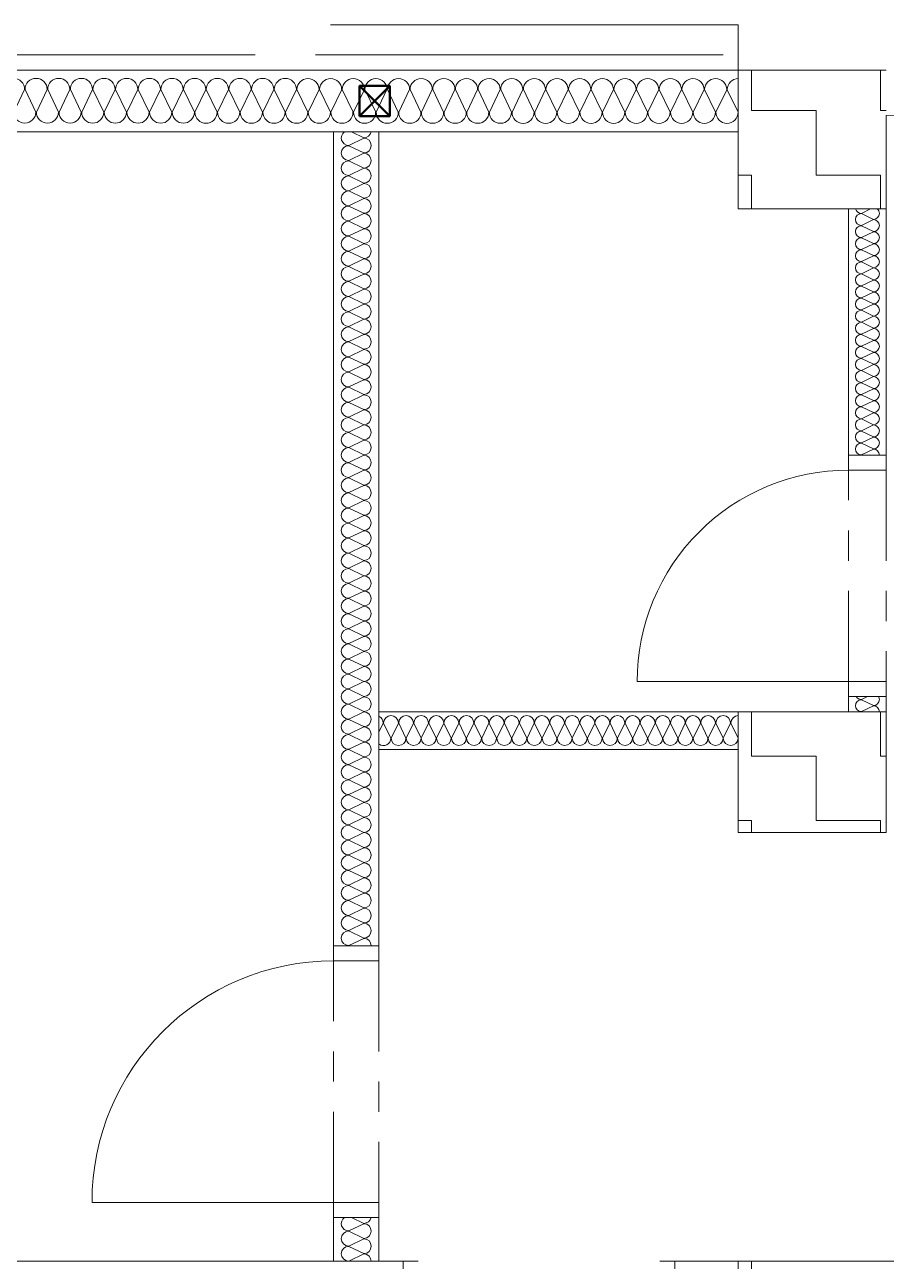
# Model space of a CAD drawing. Header units: millimetres. Extents: x 107122 to 123476, y 58544 to 73874.
# Drawn here: x 107126.765 to 107129.617, y 73870.335 to 73874.43 of the extents above; entities that cross this region are included whole.
import ezdxf

# ---------------------------------------------------------------- set-up
doc = ezdxf.new("R2010")
doc.units = ezdxf.units.MM
doc.linetypes.add('Cerchovana 2x', pattern=[0.5, 0.3, -0.1, 0, -0.1])
for name, color, linetype, lineweight in [('_V výplně 1', 255, 'Continuous', 5), ('DPS - OCEL SLOUPKY 5NP', 7, 'Continuous', 25), ('DPS 5NP kce návrh', 7, 'Continuous', 25)]:
    doc.layers.add(name, color=color, linetype=linetype, lineweight=lineweight)
pattern_1 = [(0, (107080.6498, 73640.9444), (0.21375, 0.21375), [0.21375, -0.21375]), (90, (107080.6498, 73640.9444), (-0.21375, 0.21375), [0.21375, -0.21375])]

# ---------------------------------------------------------------- blocks, each defined once
blk = doc.blocks.new('VZOROVÁ ČÁRA_11')
at = {"layer": 'DPS 5NP kce návrh', "color": 254, "linetype": 'Continuous', "lineweight": 13, "true_color": 0xf0f0b4, "transparency": 33554687}
for p, q in [((47.6151, 229.9187), (47.6651, 229.9427)), ((47.6651, 229.9437), (47.6245, 229.9632)), ((47.6651, 229.8937), (47.6151, 229.9177)), ((47.6151, 229.8687), (47.6651, 229.8927)), ((47.6651, 229.8437), (47.6151, 229.8677)), ((47.6151, 229.8187), (47.6651, 229.8427))]:
    blk.add_line(p, q, dxfattribs=at)
for centre, start, end in [((47.6151, 229.9432), 125.2649, 270.0001), ((47.6651, 229.9682), 270.0001, 348.2339), ((47.6651, 229.9182), 0.0001, 90.0001), ((47.6151, 229.8932), 90.0001, 270.0001), ((47.6651, 229.9182), 270.0001, 0.0001), ((47.6151, 229.8432), 90.0001, 270.0001), ((47.6651, 229.8682), 0.0001, 90.0001), ((47.6651, 229.8682), 270.0001, 0.0001), ((47.6651, 229.8182), 0.0001, 90.0001)]:
    blk.add_arc(centre, 0.0245, start, end, dxfattribs=at)
blk = doc.blocks.new('VZOROVÁ ČÁRA_12')
at = {"layer": 'DPS 5NP kce návrh', "color": 254, "linetype": 'Continuous', "lineweight": 13, "true_color": 0xf0f0b4, "transparency": 33554687}
for p, q in [((47.6651, 233.5387), (47.6245, 233.5582)), ((47.6151, 233.5137), (47.6651, 233.5377)), ((47.6651, 233.4887), (47.6151, 233.5127)), ((47.6151, 233.4637), (47.6651, 233.4877)), ((47.6651, 233.4387), (47.6151, 233.4627)), ((47.6151, 233.4137), (47.6651, 233.4377)), ((47.6651, 233.3887), (47.6151, 233.4127)), ((47.6151, 233.3637), (47.6651, 233.3877)), ((47.6651, 233.3387), (47.6151, 233.3627)), ((47.6151, 233.3137), (47.6651, 233.3377)), ((47.6651, 233.2887), (47.6151, 233.3127)), ((47.6151, 233.2637), (47.6651, 233.2877)), ((47.6651, 233.2387), (47.6151, 233.2627)), ((47.6151, 233.2137), (47.6651, 233.2377)), ((47.6651, 233.1887), (47.6151, 233.2127)), ((47.6151, 233.1637), (47.6651, 233.1877)), ((47.6651, 233.1387), (47.6151, 233.1627)), ((47.6151, 233.1137), (47.6651, 233.1377)), ((47.6651, 233.0887), (47.6151, 233.1127)), ((47.6151, 233.0637), (47.6651, 233.0877)), ((47.6651, 233.0387), (47.6151, 233.0627)), ((47.6151, 233.0137), (47.6651, 233.0377)), ((47.6651, 232.9887), (47.6151, 233.0127)), ((47.6151, 232.9637), (47.6651, 232.9877)), ((47.6651, 232.9387), (47.6151, 232.9627)), ((47.6151, 232.9137), (47.6651, 232.9377)), ((47.6651, 232.8887), (47.6151, 232.9127)), ((47.6151, 232.8637), (47.6651, 232.8877)), ((47.6651, 232.8387), (47.6151, 232.8627)), ((47.6151, 232.8137), (47.6651, 232.8377)), ((47.6651, 232.7887), (47.6151, 232.8127)), ((47.6151, 232.7637), (47.6651, 232.7877)), ((47.6651, 232.7387), (47.6151, 232.7627)), ((47.6151, 232.7137), (47.6651, 232.7377)), ((47.6651, 232.6887), (47.6151, 232.7127)), ((47.6151, 232.6637), (47.6651, 232.6877)), ((47.6651, 232.6387), (47.6151, 232.6627)), ((47.6151, 232.6137), (47.6651, 232.6377)), ((47.6651, 232.5887), (47.6151, 232.6127)), ((47.6151, 232.5637), (47.6651, 232.5877)), ((47.6651, 232.5387), (47.6151, 232.5627)), ((47.6151, 232.5137), (47.6651, 232.5377)), ((47.6651, 232.4887), (47.6151, 232.5127)), ((47.6151, 232.4637), (47.6651, 232.4877)), ((47.6651, 232.4387), (47.6151, 232.4627)), ((47.6151, 232.4137), (47.6651, 232.4377)), ((47.6651, 232.3887), (47.6151, 232.4127)), ((47.6151, 232.3637), (47.6651, 232.3877)), ((47.6651, 232.3387), (47.6151, 232.3627)), ((47.6151, 232.3137), (47.6651, 232.3377)), ((47.6651, 232.2887), (47.6151, 232.3127)), ((47.6151, 232.2637), (47.6651, 232.2877)), ((47.6651, 232.2387), (47.6151, 232.2627)), ((47.6151, 232.2137), (47.6651, 232.2377)), ((47.6651, 232.1887), (47.6151, 232.2127)), ((47.6151, 232.1637), (47.6651, 232.1877)), ((47.6651, 232.1387), (47.6151, 232.1627)), ((47.6151, 232.1137), (47.6651, 232.1377)), ((47.6651, 232.0887), (47.6151, 232.1127)), ((47.6151, 232.0637), (47.6651, 232.0877)), ((47.6651, 232.0387), (47.6151, 232.0627)), ((47.6151, 232.0137), (47.6651, 232.0377)), ((47.6651, 231.9887), (47.6151, 232.0127)), ((47.6151, 231.9637), (47.6651, 231.9877)), ((47.6651, 231.9387), (47.6151, 231.9627)), ((47.6151, 231.9137), (47.6651, 231.9377)), ((47.6651, 231.8887), (47.6151, 231.9127)), ((47.6151, 231.8637), (47.6651, 231.8877)), ((47.6651, 231.8387), (47.6151, 231.8627)), ((47.6151, 231.8137), (47.6651, 231.8377)), ((47.6651, 231.7887), (47.6151, 231.8127)), ((47.6151, 231.7637), (47.6651, 231.7877)), ((47.6651, 231.7387), (47.6151, 231.7627)), ((47.6151, 231.7137), (47.6651, 231.7377)), ((47.6651, 231.6887), (47.6151, 231.7127)), ((47.6151, 231.6637), (47.6651, 231.6877)), ((47.6651, 231.6387), (47.6151, 231.6627)), ((47.6151, 231.6137), (47.6651, 231.6377)), ((47.6651, 231.5887), (47.6151, 231.6127)), ((47.6151, 231.5637), (47.6651, 231.5877)), ((47.6651, 231.5387), (47.6151, 231.5627)), ((47.6151, 231.5137), (47.6651, 231.5377)), ((47.6651, 231.4887), (47.6151, 231.5127)), ((47.6151, 231.4637), (47.6651, 231.4877)), ((47.6651, 231.4387), (47.6151, 231.4627)), ((47.6151, 231.4137), (47.6651, 231.4377)), ((47.6651, 231.3887), (47.6151, 231.4127)), ((47.6151, 231.3637), (47.6651, 231.3877)), ((47.6651, 231.3387), (47.6151, 231.3627)), ((47.6151, 231.3137), (47.6651, 231.3377)), ((47.6651, 231.2887), (47.6151, 231.3127)), ((47.6151, 231.2637), (47.6651, 231.2877)), ((47.6651, 231.2387), (47.6151, 231.2627)), ((47.6151, 231.2137), (47.6651, 231.2377)), ((47.6651, 231.1887), (47.6151, 231.2127)), ((47.6151, 231.1637), (47.6651, 231.1877)), ((47.6651, 231.1387), (47.6151, 231.1627)), ((47.6151, 231.1137), (47.6651, 231.1377)), ((47.6651, 231.0887), (47.6151, 231.1127)), ((47.6151, 231.0637), (47.6651, 231.0877)), ((47.6651, 231.0387), (47.6151, 231.0627)), ((47.6151, 231.0137), (47.6651, 231.0377)), ((47.6651, 230.9887), (47.6151, 231.0127)), ((47.6151, 230.9637), (47.6651, 230.9877)), ((47.6651, 230.9387), (47.6151, 230.9627)), ((47.6151, 230.9137), (47.6651, 230.9377)), ((47.6651, 230.8887), (47.6151, 230.9127)), ((47.6151, 230.8637), (47.6651, 230.8877))]:
    blk.add_line(p, q, dxfattribs=at)
for centre, start, end in [((47.6151, 233.5382), 125.2839, 270), ((47.6651, 233.5632), 270, 348.2225), ((47.6151, 233.4882), 90, 270), ((47.6651, 233.5132), 0, 90), ((47.6651, 233.5132), 270, 0), ((47.6151, 233.4382), 90, 270), ((47.6651, 233.4632), 0, 90), ((47.6651, 233.4632), 270, 0), ((47.6651, 233.4132), 0, 90), ((47.6151, 233.3882), 90, 270), ((47.6651, 233.4132), 270, 0), ((47.6651, 233.3632), 0, 90), ((47.6151, 233.3382), 90, 270), ((47.6651, 233.3632), 270, 0), ((47.6651, 233.3132), 0, 90), ((47.6151, 233.2882), 90, 270), ((47.6651, 233.3132), 270, 0), ((47.6151, 233.2382), 90, 270), ((47.6651, 233.2632), 0, 90), ((47.6651, 233.2632), 270, 0), ((47.6151, 233.1882), 90, 270), ((47.6651, 233.2132), 0, 90), ((47.6651, 233.2132), 270, 0), ((47.6651, 233.1632), 0, 90), ((47.6151, 233.1382), 90, 270), ((47.6651, 233.1632), 270, 0), ((47.6651, 233.1132), 0, 90), ((47.6151, 233.0882), 90, 270), ((47.6651, 233.1132), 270, 0), ((47.6651, 233.0632), 0, 90), ((47.6151, 233.0382), 90, 270), ((47.6651, 233.0632), 270, 0), ((47.6151, 232.9882), 90, 270), ((47.6651, 233.0132), 0, 90), ((47.6651, 233.0132), 270, 0), ((47.6651, 232.9632), 0, 90), ((47.6151, 232.9382), 90, 270), ((47.6651, 232.9632), 270, 0), ((47.6651, 232.9132), 0, 90), ((47.6151, 232.8882), 90, 270), ((47.6651, 232.9132), 270, 0), ((47.6651, 232.8632), 0, 90), ((47.6151, 232.8382), 90, 270), ((47.6651, 232.8632), 270, 0), ((47.6151, 232.7882), 90, 270), ((47.6651, 232.8132), 0, 90), ((47.6651, 232.8132), 270, 0), ((47.6151, 232.7382), 90, 270), ((47.6651, 232.7632), 0, 90), ((47.6651, 232.7632), 270, 0), ((47.6651, 232.7132), 0, 90), ((47.6151, 232.6882), 90, 270), ((47.6651, 232.7132), 270, 0), ((47.6651, 232.6632), 0, 90), ((47.6151, 232.6382), 90, 270), ((47.6651, 232.6632), 270, 0), ((47.6651, 232.6132), 0, 90), ((47.6151, 232.5882), 90, 270), ((47.6651, 232.6132), 270, 0), ((47.6151, 232.5382), 90, 270), ((47.6651, 232.5632), 0, 90), ((47.6651, 232.5632), 270, 0), ((47.6651, 232.5132), 0, 90), ((47.6151, 232.4882), 90, 270), ((47.6651, 232.5132), 270, 0), ((47.6651, 232.4632), 0, 90), ((47.6151, 232.4382), 90, 270), ((47.6651, 232.4632), 270, 0), ((47.6651, 232.4132), 0, 90), ((47.6151, 232.3882), 90, 270), ((47.6651, 232.4132), 270, 0), ((47.6151, 232.3382), 90, 270), ((47.6651, 232.3632), 0, 90), ((47.6651, 232.3632), 270, 0), ((47.6151, 232.2882), 90, 270), ((47.6651, 232.3132), 0, 90), ((47.6651, 232.3132), 270, 0), ((47.6651, 232.2632), 0, 90), ((47.6151, 232.2382), 90, 270), ((47.6651, 232.2632), 270, 0), ((47.6651, 232.2132), 0, 90), ((47.6151, 232.1882), 90, 270), ((47.6651, 232.2132), 270, 0), ((47.6651, 232.1632), 0, 90), ((47.6151, 232.1382), 90, 270), ((47.6651, 232.1632), 270, 0), ((47.6151, 232.0882), 90, 270), ((47.6651, 232.1132), 0, 90), ((47.6651, 232.1132), 270, 0), ((47.6651, 232.0632), 0, 90), ((47.6151, 232.0382), 90, 270), ((47.6651, 232.0632), 270, 0), ((47.6651, 232.0132), 0, 90), ((47.6151, 231.9882), 90, 270), ((47.6651, 232.0132), 270, 0), ((47.6651, 231.9632), 0, 90), ((47.6151, 231.9382), 90, 270), ((47.6651, 231.9632), 270, 0), ((47.6151, 231.8882), 90, 270), ((47.6651, 231.9132), 0, 90), ((47.6651, 231.9132), 270, 0), ((47.6151, 231.8382), 90, 270), ((47.6651, 231.8632), 0, 90), ((47.6651, 231.8632), 270, 0), ((47.6651, 231.8132), 0, 90), ((47.6151, 231.7882), 90, 270), ((47.6651, 231.8132), 270, 0), ((47.6651, 231.7632), 0, 90), ((47.6151, 231.7382), 90, 270), ((47.6651, 231.7632), 270, 0), ((47.6651, 231.7132), 0, 90), ((47.6151, 231.6882), 90, 270), ((47.6651, 231.7132), 270, 0), ((47.6151, 231.6382), 90, 270), ((47.6651, 231.6632), 0, 90), ((47.6651, 231.6632), 270, 0), ((47.6651, 231.6132), 0, 90), ((47.6151, 231.5882), 90, 270), ((47.6651, 231.6132), 270, 0), ((47.6651, 231.5632), 0, 90), ((47.6151, 231.5382), 90, 270), ((47.6651, 231.5632), 270, 0), ((47.6651, 231.5132), 0, 90), ((47.6151, 231.4882), 90, 270), ((47.6651, 231.5132), 270, 0), ((47.6151, 231.4382), 90, 270), ((47.6651, 231.4632), 0, 90), ((47.6651, 231.4632), 270, 0), ((47.6151, 231.3882), 90, 270), ((47.6651, 231.4132), 0, 90), ((47.6651, 231.4132), 270, 0), ((47.6651, 231.3632), 0, 90), ((47.6151, 231.3382), 90, 270), ((47.6651, 231.3632), 270, 0), ((47.6651, 231.3132), 0, 90), ((47.6151, 231.2882), 90, 270), ((47.6651, 231.3132), 270, 0), ((47.6651, 231.2632), 0, 90), ((47.6151, 231.2382), 90, 270), ((47.6651, 231.2632), 270, 0), ((47.6151, 231.1882), 90, 270), ((47.6651, 231.2132), 0, 90), ((47.6651, 231.2132), 270, 0), ((47.6651, 231.1632), 0, 90), ((47.6651, 231.1632), 270, 0), ((47.6151, 231.1382), 90, 270), ((47.6651, 231.1132), 0, 90), ((47.6151, 231.0882), 90, 270), ((47.6651, 231.1132), 270, 0), ((47.6651, 231.0632), 0, 90), ((47.6151, 231.0382), 90, 270), ((47.6651, 231.0632), 270, 0), ((47.6151, 230.9882), 90, 270), ((47.6651, 231.0132), 0, 90), ((47.6651, 231.0132), 270, 0), ((47.6151, 230.9382), 90, 270), ((47.6651, 230.9632), 0, 90), ((47.6651, 230.9632), 270, 0), ((47.6651, 230.9132), 0, 90), ((47.6151, 230.8882), 90, 270), ((47.6651, 230.9132), 270, 0), ((47.6651, 230.8632), 0, 90)]:
    blk.add_arc(centre, 0.0245, start, end, dxfattribs=at)
blk = doc.blocks.new('VZOROVÁ ČÁRA_36')
at = {"layer": 'DPS 5NP kce návrh', "color": 254, "linetype": 'Continuous', "lineweight": 13, "true_color": 0xf0f0b4, "transparency": 33554687}
for p, q in [((49.3126, 231.6786), (49.3326, 231.6882)), ((49.3526, 231.6586), (49.3126, 231.6778)), ((49.3126, 231.6386), (49.3526, 231.6578))]:
    blk.add_line(p, q, dxfattribs=at)
for centre, start, end in [((49.3126, 231.6582), 90, 270), ((49.3126, 231.6982), 210.6785, 270), ((49.3526, 231.6782), 270, 0), ((49.3526, 231.6382), 0, 90), ((49.3526, 231.6782), 0, 30.6764), ((49.3526, 231.6382), 0, 8.30838773933456e-11)]:
    blk.add_arc(centre, 0.0196, start, end, dxfattribs=at)
blk = doc.blocks.new('VZOROVÁ ČÁRA_37')
at = {"layer": 'DPS 5NP kce návrh', "color": 254, "linetype": 'Continuous', "lineweight": 13, "true_color": 0xf0f0b4, "transparency": 33554687}
for p, q in [((49.3126, 233.2886), (49.343, 233.3032)), ((49.3526, 233.2686), (49.3126, 233.2878)), ((49.3126, 233.2486), (49.3526, 233.2678)), ((49.3526, 233.2286), (49.3126, 233.2478)), ((49.3126, 233.2086), (49.3526, 233.2278)), ((49.3526, 233.1886), (49.3126, 233.2078)), ((49.3126, 233.1686), (49.3526, 233.1878)), ((49.3526, 233.1486), (49.3126, 233.1678)), ((49.3126, 233.1286), (49.3526, 233.1478)), ((49.3526, 233.1086), (49.3126, 233.1278)), ((49.3126, 233.0886), (49.3526, 233.1078)), ((49.3526, 233.0686), (49.3126, 233.0878)), ((49.3126, 233.0486), (49.3526, 233.0678)), ((49.3526, 233.0286), (49.3126, 233.0478)), ((49.3126, 233.0086), (49.3526, 233.0278)), ((49.3526, 232.9886), (49.3126, 233.0078)), ((49.3126, 232.9686), (49.3526, 232.9878)), ((49.3526, 232.9486), (49.3126, 232.9678)), ((49.3126, 232.9286), (49.3526, 232.9478)), ((49.3526, 232.9086), (49.3126, 232.9278)), ((49.3126, 232.8886), (49.3526, 232.9078)), ((49.3526, 232.8686), (49.3126, 232.8878)), ((49.3126, 232.8486), (49.3526, 232.8678)), ((49.3526, 232.8286), (49.3126, 232.8478)), ((49.3126, 232.8086), (49.3526, 232.8278)), ((49.3526, 232.7886), (49.3126, 232.8078)), ((49.3126, 232.7686), (49.3526, 232.7878)), ((49.3526, 232.7486), (49.3126, 232.7678)), ((49.3126, 232.7286), (49.3526, 232.7478)), ((49.3526, 232.7086), (49.3126, 232.7278)), ((49.3126, 232.6886), (49.3526, 232.7078)), ((49.3526, 232.6686), (49.3126, 232.6878)), ((49.3126, 232.6486), (49.3526, 232.6678)), ((49.3526, 232.6286), (49.3126, 232.6478)), ((49.3126, 232.6086), (49.3526, 232.6278)), ((49.3526, 232.5886), (49.3126, 232.6078)), ((49.3126, 232.5686), (49.3526, 232.5878)), ((49.3526, 232.5486), (49.3126, 232.5678)), ((49.3126, 232.5286), (49.3526, 232.5478)), ((49.3526, 232.5086), (49.3126, 232.5278)), ((49.3126, 232.4886), (49.3526, 232.5078))]:
    blk.add_line(p, q, dxfattribs=at)
for centre, start, end in [((49.3126, 233.3082), 194.7763, 269.9999), ((49.3526, 233.2882), 359.9999, 49.9388), ((49.3126, 233.2682), 89.9999, 269.9999), ((49.3526, 233.2882), 269.9999, 359.9999), ((49.3526, 233.2482), 359.9999, 89.9999), ((49.3126, 233.2282), 89.9999, 269.9999), ((49.3526, 233.2482), 269.9999, 359.9999), ((49.3526, 233.2082), 359.9999, 89.9999), ((49.3126, 233.1882), 89.9999, 269.9999), ((49.3526, 233.2082), 269.9999, 359.9999), ((49.3526, 233.1682), 359.9999, 89.9999), ((49.3126, 233.1482), 89.9999, 269.9999), ((49.3526, 233.1682), 269.9999, 359.9999), ((49.3526, 233.1282), 359.9999, 89.9999), ((49.3126, 233.1082), 89.9999, 269.9999), ((49.3126, 233.0682), 89.9999, 269.9999), ((49.3526, 233.1282), 269.9999, 359.9999), ((49.3526, 233.0882), 359.9999, 89.9999), ((49.3526, 233.0882), 269.9999, 359.9999), ((49.3126, 233.0282), 89.9999, 269.9999), ((49.3526, 233.0482), 359.9999, 89.9999), ((49.3526, 233.0482), 269.9999, 359.9999), ((49.3126, 232.9882), 89.9999, 269.9999), ((49.3526, 233.0082), 359.9999, 89.9999), ((49.3526, 233.0082), 269.9999, 359.9999), ((49.3126, 232.9482), 89.9999, 269.9999), ((49.3526, 232.9682), 359.9999, 89.9999), ((49.3526, 232.9682), 269.9999, 359.9999), ((49.3126, 232.9082), 89.9999, 269.9999), ((49.3526, 232.9282), 359.9999, 89.9999), ((49.3526, 232.9282), 269.9999, 359.9999), ((49.3126, 232.8682), 89.9999, 269.9999), ((49.3526, 232.8882), 359.9999, 89.9999), ((49.3526, 232.8882), 269.9999, 359.9999), ((49.3126, 232.8282), 89.9999, 269.9999), ((49.3526, 232.8482), 359.9999, 89.9999), ((49.3526, 232.8482), 269.9999, 359.9999), ((49.3126, 232.7882), 89.9999, 269.9999), ((49.3526, 232.8082), 359.9999, 89.9999), ((49.3526, 232.8082), 269.9999, 359.9999), ((49.3126, 232.7482), 89.9999, 269.9999), ((49.3526, 232.7682), 359.9999, 89.9999), ((49.3526, 232.7682), 269.9999, 359.9999), ((49.3126, 232.7082), 89.9999, 269.9999), ((49.3526, 232.7282), 359.9999, 89.9999), ((49.3526, 232.7282), 269.9999, 359.9999), ((49.3126, 232.6682), 89.9999, 269.9999), ((49.3526, 232.6882), 359.9999, 89.9999), ((49.3526, 232.6882), 269.9999, 359.9999), ((49.3126, 232.6282), 89.9999, 269.9999), ((49.3526, 232.6482), 359.9999, 89.9999), ((49.3526, 232.6482), 269.9999, 359.9999), ((49.3126, 232.5882), 89.9999, 269.9999), ((49.3526, 232.6082), 359.9999, 89.9999), ((49.3526, 232.6082), 269.9999, 359.9999), ((49.3126, 232.5482), 89.9999, 269.9999), ((49.3526, 232.5682), 359.9999, 89.9999), ((49.3526, 232.5682), 269.9999, 359.9999), ((49.3126, 232.5082), 89.9999, 269.9999), ((49.3526, 232.5282), 359.9999, 89.9999), ((49.3526, 232.5282), 269.9999, 359.9999), ((49.3526, 232.4882), 0, 89.9999), ((49.3526, 232.4882), 359.9999, 0)]:
    blk.add_arc(centre, 0.0196, start, end, dxfattribs=at)
blk = doc.blocks.new('VZOROVÁ ČÁRA_38')
at = {"layer": 'DPS 5NP kce návrh', "color": 254, "linetype": 'Continuous', "lineweight": 13, "true_color": 0xf0f0b4, "transparency": 33554687}
for p, q in [((47.7296, 231.6007), (47.7151, 231.5706)), ((47.7546, 231.5507), (47.7306, 231.6007)), ((47.7796, 231.6007), (47.7556, 231.5507)), ((47.8046, 231.5507), (47.7806, 231.6007)), ((47.8296, 231.6007), (47.8056, 231.5507)), ((47.8546, 231.5507), (47.8306, 231.6007)), ((47.8796, 231.6007), (47.8556, 231.5507)), ((47.9046, 231.5507), (47.8806, 231.6007)), ((47.9296, 231.6007), (47.9056, 231.5507)), ((47.9546, 231.5507), (47.9306, 231.6007)), ((47.9796, 231.6007), (47.9556, 231.5507)), ((48.0046, 231.5507), (47.9806, 231.6007)), ((48.0296, 231.6007), (48.0056, 231.5507)), ((48.0546, 231.5507), (48.0306, 231.6007)), ((48.0796, 231.6007), (48.0556, 231.5507)), ((48.1046, 231.5507), (48.0806, 231.6007)), ((48.1296, 231.6007), (48.1056, 231.5507)), ((48.1546, 231.5507), (48.1306, 231.6007)), ((48.1796, 231.6007), (48.1556, 231.5507)), ((48.2046, 231.5507), (48.1806, 231.6007)), ((48.2296, 231.6007), (48.2056, 231.5507)), ((48.2546, 231.5507), (48.2306, 231.6007)), ((48.2796, 231.6007), (48.2556, 231.5507)), ((48.3046, 231.5507), (48.2806, 231.6007)), ((48.3296, 231.6007), (48.3056, 231.5507)), ((48.3546, 231.5507), (48.3306, 231.6007)), ((48.3796, 231.6007), (48.3556, 231.5507)), ((48.4046, 231.5507), (48.3806, 231.6007)), ((48.4296, 231.6007), (48.4056, 231.5507)), ((48.4546, 231.5507), (48.4306, 231.6007)), ((48.4796, 231.6007), (48.4556, 231.5507)), ((48.5046, 231.5507), (48.4806, 231.6007)), ((48.5296, 231.6007), (48.5056, 231.5507)), ((48.5546, 231.5507), (48.5306, 231.6007)), ((48.5796, 231.6007), (48.5556, 231.5507)), ((48.6046, 231.5507), (48.5806, 231.6007)), ((48.6296, 231.6007), (48.6056, 231.5507)), ((48.6546, 231.5507), (48.6306, 231.6007)), ((48.6796, 231.6007), (48.6556, 231.5507)), ((48.7046, 231.5507), (48.6806, 231.6007)), ((48.7296, 231.6007), (48.7056, 231.5507)), ((48.7546, 231.5507), (48.7306, 231.6007)), ((48.7796, 231.6007), (48.7556, 231.5507)), ((48.8046, 231.5507), (48.7806, 231.6007)), ((48.8296, 231.6007), (48.8056, 231.5507)), ((48.8546, 231.5507), (48.8306, 231.6007)), ((48.8796, 231.6007), (48.8556, 231.5507)), ((48.9046, 231.5507), (48.8806, 231.6007))]:
    blk.add_line(p, q, dxfattribs=at)
for centre, start, end in [((47.7051, 231.6007), 360, 65.8684), ((47.7551, 231.6007), 90, 180), ((47.7551, 231.6007), 360, 90), ((47.8051, 231.6007), 90, 180), ((47.8051, 231.6007), 360, 90), ((47.8551, 231.6007), 90, 180), ((47.8551, 231.6007), 360, 90), ((47.9051, 231.6007), 90, 180), ((47.9051, 231.6007), 360, 90), ((47.9551, 231.6007), 90, 180), ((47.9551, 231.6007), 360, 90), ((48.0051, 231.6007), 90, 180), ((48.0051, 231.6007), 360, 90), ((48.0551, 231.6007), 90, 180), ((48.0551, 231.6007), 360, 90), ((48.1051, 231.6007), 90, 180), ((48.1051, 231.6007), 360, 90), ((48.1551, 231.6007), 90, 180), ((48.1551, 231.6007), 360, 90), ((48.2051, 231.6007), 90, 180), ((48.2051, 231.6007), 360, 90), ((48.2551, 231.6007), 90, 180), ((48.2551, 231.6007), 360, 90), ((48.3051, 231.6007), 90, 180), ((48.3051, 231.6007), 360, 90), ((48.3551, 231.6007), 90, 180), ((48.3551, 231.6007), 360, 90), ((48.4051, 231.6007), 90, 180), ((48.4051, 231.6007), 360, 90), ((48.4551, 231.6007), 90, 180), ((48.4551, 231.6007), 360, 90), ((48.5051, 231.6007), 90, 180), ((48.5051, 231.6007), 360, 90), ((48.5551, 231.6007), 90, 180), ((48.5551, 231.6007), 360, 90), ((48.6051, 231.6007), 90, 180), ((48.6051, 231.6007), 360, 90), ((48.6551, 231.6007), 90, 180), ((48.6551, 231.6007), 360, 90), ((48.7051, 231.6007), 90, 180), ((48.7051, 231.6007), 360, 90), ((48.7551, 231.6007), 90, 180), ((48.7551, 231.6007), 360, 90), ((48.8051, 231.6007), 90, 180), ((48.8051, 231.6007), 360, 90), ((48.8551, 231.6007), 90, 180), ((48.8551, 231.6007), 360, 90), ((48.9051, 231.6007), 90, 180), ((48.9051, 231.6007), 89.99999930397313, 90), ((47.7301, 231.5507), 232.2965, 360), ((47.7801, 231.5507), 180, 360), ((47.8301, 231.5507), 180, 360), ((47.8801, 231.5507), 180, 360), ((47.9301, 231.5507), 180, 360), ((47.9801, 231.5507), 180, 360), ((48.0301, 231.5507), 180, 360), ((48.0801, 231.5507), 180, 360), ((48.1301, 231.5507), 180, 360), ((48.1801, 231.5507), 180, 360), ((48.2301, 231.5507), 180, 360), ((48.2801, 231.5507), 180, 360), ((48.3301, 231.5507), 180, 360), ((48.3801, 231.5507), 180, 360), ((48.4301, 231.5507), 180, 360), ((48.4801, 231.5507), 180, 360), ((48.5301, 231.5507), 180, 360), ((48.5801, 231.5507), 180, 360), ((48.6301, 231.5507), 180, 360), ((48.6801, 231.5507), 180, 360), ((48.7301, 231.5507), 180, 360), ((48.7801, 231.5507), 180, 360), ((48.8301, 231.5507), 180, 360), ((48.8801, 231.5507), 180, 360)]:
    blk.add_arc(centre, 0.0245, start, end, dxfattribs=at)
blk = doc.blocks.new('VZOROVÁ ČÁRA_42')
at = {"layer": 'DPS 5NP kce návrh', "color": 254, "linetype": 'Continuous', "lineweight": 13, "true_color": 0xf0f0b4, "transparency": 33554687}
for p, q in [((42.7919, 233.7), (42.7559, 233.625)), ((42.8294, 233.6249), (42.7934, 233.7)), ((42.8669, 233.6999), (42.8309, 233.6249)), ((42.9044, 233.6249), (42.8684, 233.6999)), ((42.9419, 233.6999), (42.9059, 233.6249)), ((42.9794, 233.6249), (42.9434, 233.6999)), ((43.0169, 233.6999), (42.9809, 233.6249)), ((43.0544, 233.6249), (43.0184, 233.6999)), ((43.0919, 233.6999), (43.0559, 233.6249)), ((43.1294, 233.6249), (43.0934, 233.6999)), ((43.1669, 233.6998), (43.1309, 233.6249)), ((43.2044, 233.6248), (43.1684, 233.6998)), ((43.2419, 233.6998), (43.2059, 233.6248)), ((43.2794, 233.6248), (43.2434, 233.6998)), ((43.3169, 233.6998), (43.2809, 233.6248)), ((43.3544, 233.6248), (43.3184, 233.6998)), ((43.3919, 233.6998), (43.3559, 233.6248)), ((43.4294, 233.6248), (43.3934, 233.6998)), ((43.4669, 233.6998), (43.4309, 233.6248)), ((43.5044, 233.6248), (43.4684, 233.6998)), ((43.5419, 233.6997), (43.5059, 233.6248)), ((43.5794, 233.6247), (43.5434, 233.6997)), ((43.6169, 233.6997), (43.5809, 233.6247)), ((43.6544, 233.6247), (43.6184, 233.6997)), ((43.6919, 233.6997), (43.6559, 233.6247)), ((43.7294, 233.6247), (43.6934, 233.6997)), ((43.7669, 233.6997), (43.7309, 233.6247)), ((43.8044, 233.6247), (43.7684, 233.6997)), ((43.8419, 233.6997), (43.8059, 233.6247)), ((43.8794, 233.6246), (43.8434, 233.6997)), ((43.9169, 233.6996), (43.8809, 233.6246)), ((43.9544, 233.6246), (43.9184, 233.6996)), ((43.9919, 233.6996), (43.9559, 233.6246)), ((44.0294, 233.6246), (43.9934, 233.6996)), ((44.0669, 233.6996), (44.0309, 233.6246)), ((44.1044, 233.6246), (44.0684, 233.6996)), ((44.1419, 233.6996), (44.1059, 233.6246)), ((44.1794, 233.6246), (44.1434, 233.6996)), ((44.2169, 233.6996), (44.1809, 233.6246)), ((44.2544, 233.6245), (44.2184, 233.6996)), ((44.2919, 233.6995), (44.2559, 233.6245)), ((44.3294, 233.6245), (44.2934, 233.6995)), ((44.3669, 233.6995), (44.3309, 233.6245)), ((44.4044, 233.6245), (44.3684, 233.6995)), ((44.4419, 233.6995), (44.4059, 233.6245)), ((44.4794, 233.6245), (44.4434, 233.6995)), ((44.5169, 233.6995), (44.4809, 233.6245)), ((44.5544, 233.6245), (44.5184, 233.6995)), ((44.5919, 233.6994), (44.5559, 233.6245)), ((44.6294, 233.6244), (44.5934, 233.6994)), ((44.6669, 233.6994), (44.6309, 233.6244)), ((44.7044, 233.6244), (44.6684, 233.6994)), ((44.7419, 233.6994), (44.7059, 233.6244)), ((44.7794, 233.6244), (44.7434, 233.6994)), ((44.8169, 233.6994), (44.7809, 233.6244)), ((44.8544, 233.6244), (44.8184, 233.6994)), ((44.8919, 233.6994), (44.8559, 233.6244)), ((44.9294, 233.6244), (44.8934, 233.6994)), ((44.9669, 233.6993), (44.9309, 233.6244)), ((45.0044, 233.6243), (44.9684, 233.6993)), ((45.0419, 233.6993), (45.0059, 233.6243)), ((45.0794, 233.6243), (45.0434, 233.6993)), ((45.1169, 233.6993), (45.0809, 233.6243)), ((45.1544, 233.6243), (45.1184, 233.6993)), ((45.1919, 233.6993), (45.1559, 233.6243)), ((45.2294, 233.6243), (45.1934, 233.6993)), ((45.2669, 233.6993), (45.2309, 233.6243)), ((45.3044, 233.6242), (45.2684, 233.6993)), ((45.3419, 233.6992), (45.3059, 233.6242)), ((45.3794, 233.6242), (45.3434, 233.6992)), ((45.4169, 233.6992), (45.3809, 233.6242)), ((45.4544, 233.6242), (45.4184, 233.6992)), ((45.4919, 233.6992), (45.4559, 233.6242)), ((45.5294, 233.6242), (45.4934, 233.6992)), ((45.5669, 233.6992), (45.5309, 233.6242)), ((45.6044, 233.6242), (45.5684, 233.6992)), ((45.6419, 233.6992), (45.6059, 233.6242)), ((45.6794, 233.6241), (45.6434, 233.6992)), ((45.7169, 233.6991), (45.6809, 233.6241)), ((45.7544, 233.6241), (45.7184, 233.6991)), ((45.7919, 233.6991), (45.7559, 233.6241)), ((45.8294, 233.6241), (45.7934, 233.6991)), ((45.8669, 233.6991), (45.8309, 233.6241)), ((45.9044, 233.6241), (45.8684, 233.6991)), ((45.9419, 233.6991), (45.9059, 233.6241)), ((45.9794, 233.6241), (45.9434, 233.6991)), ((46.0169, 233.699), (45.9809, 233.6241)), ((46.0544, 233.624), (46.0184, 233.699)), ((46.0919, 233.699), (46.0559, 233.624)), ((46.1294, 233.624), (46.0934, 233.699)), ((46.1669, 233.699), (46.1309, 233.624)), ((46.2044, 233.624), (46.1684, 233.699)), ((46.2419, 233.699), (46.2059, 233.624)), ((46.2794, 233.624), (46.2434, 233.699)), ((46.3169, 233.699), (46.2809, 233.624)), ((46.3544, 233.624), (46.3184, 233.699)), ((46.3919, 233.6989), (46.3559, 233.624)), ((46.4294, 233.6239), (46.3934, 233.6989)), ((46.4669, 233.6989), (46.4309, 233.6239)), ((46.5044, 233.6239), (46.4684, 233.6989)), ((46.5419, 233.6989), (46.5059, 233.6239)), ((46.5794, 233.6239), (46.5434, 233.6989)), ((46.6169, 233.6989), (46.5809, 233.6239)), ((46.6544, 233.6239), (46.6184, 233.6989)), ((46.6919, 233.6989), (46.6559, 233.6239)), ((46.7294, 233.6238), (46.6934, 233.6989)), ((46.7669, 233.6988), (46.7309, 233.6238)), ((46.8044, 233.6238), (46.7684, 233.6988)), ((46.8419, 233.6988), (46.8059, 233.6238)), ((46.8794, 233.6238), (46.8434, 233.6988)), ((46.9169, 233.6988), (46.8809, 233.6238)), ((46.9544, 233.6238), (46.9184, 233.6988)), ((46.9919, 233.6988), (46.9559, 233.6238)), ((47.0294, 233.6238), (46.9934, 233.6988)), ((47.0669, 233.6988), (47.0309, 233.6238)), ((47.1044, 233.6237), (47.0684, 233.6988)), ((47.1419, 233.6987), (47.1059, 233.6237)), ((47.1794, 233.6237), (47.1434, 233.6987)), ((47.2169, 233.6987), (47.1809, 233.6237)), ((47.2544, 233.6237), (47.2184, 233.6987)), ((47.2919, 233.6987), (47.2559, 233.6237)), ((47.3294, 233.6237), (47.2934, 233.6987)), ((47.3669, 233.6987), (47.3309, 233.6237)), ((47.4044, 233.6237), (47.3684, 233.6987)), ((47.4419, 233.6986), (47.4059, 233.6237)), ((47.4794, 233.6236), (47.4434, 233.6986)), ((47.5169, 233.6986), (47.4809, 233.6236)), ((47.5544, 233.6236), (47.5184, 233.6986)), ((47.5919, 233.6986), (47.5559, 233.6236)), ((47.6294, 233.6236), (47.5934, 233.6986)), ((47.6669, 233.6986), (47.6309, 233.6236)), ((47.7044, 233.6236), (47.6684, 233.6986)), ((47.7419, 233.6986), (47.7059, 233.6236)), ((47.7794, 233.6236), (47.7434, 233.6986)), ((47.8169, 233.6985), (47.7809, 233.6236)), ((47.8544, 233.6235), (47.8184, 233.6985)), ((47.8919, 233.6985), (47.8559, 233.6235)), ((47.9294, 233.6235), (47.8934, 233.6985)), ((47.9669, 233.6985), (47.9309, 233.6235)), ((48.0044, 233.6235), (47.9684, 233.6985)), ((48.0419, 233.6985), (48.0059, 233.6235)), ((48.0794, 233.6235), (48.0434, 233.6985)), ((48.1169, 233.6985), (48.0809, 233.6235)), ((48.1544, 233.6234), (48.1184, 233.6985)), ((48.1919, 233.6984), (48.1559, 233.6234)), ((48.2294, 233.6234), (48.1934, 233.6984)), ((48.2669, 233.6984), (48.2309, 233.6234)), ((48.3044, 233.6234), (48.2684, 233.6984)), ((48.3419, 233.6984), (48.3059, 233.6234)), ((48.3794, 233.6234), (48.3434, 233.6984)), ((48.4169, 233.6984), (48.3809, 233.6234)), ((48.4544, 233.6234), (48.4184, 233.6984)), ((48.4919, 233.6984), (48.4559, 233.6234)), ((48.5294, 233.6233), (48.4934, 233.6984)), ((48.5669, 233.6983), (48.5309, 233.6233)), ((48.6044, 233.6233), (48.5684, 233.6983)), ((48.6419, 233.6983), (48.6059, 233.6233)), ((48.6794, 233.6233), (48.6434, 233.6983)), ((48.7169, 233.6983), (48.6809, 233.6233)), ((48.7544, 233.6233), (48.7184, 233.6983)), ((48.7919, 233.6983), (48.7559, 233.6233)), ((48.8294, 233.6233), (48.7934, 233.6983)), ((48.8669, 233.6982), (48.8309, 233.6233)), ((48.9044, 233.6232), (48.8684, 233.6982))]:
    blk.add_line(p, q, dxfattribs=at)
for centre, start, end in [((42.7551, 233.7), 359.9839, 89.9805), ((42.8301, 233.6999), 89.9839, 179.9839), ((42.8301, 233.6999), 359.9839, 89.9839), ((42.9051, 233.6999), 89.9839, 179.9839), ((42.9051, 233.6999), 359.9839, 89.9839), ((42.9801, 233.6999), 89.9839, 179.9839), ((42.9801, 233.6999), 359.9839, 89.9839), ((43.0551, 233.6999), 89.9839, 179.9839), ((43.0551, 233.6999), 359.9839, 89.9839), ((43.1301, 233.6999), 89.9839, 179.9839), ((43.1301, 233.6999), 359.9839, 89.9839), ((43.2051, 233.6998), 89.9839, 179.9839), ((43.2051, 233.6998), 359.9839, 89.9839), ((43.2801, 233.6998), 89.9839, 179.9839), ((43.2801, 233.6998), 359.9839, 89.9839), ((43.3551, 233.6998), 89.9839, 179.9839), ((43.3551, 233.6998), 359.9839, 89.9839), ((43.4301, 233.6998), 89.9839, 179.9839), ((43.4301, 233.6998), 359.9839, 89.9839), ((43.5051, 233.6998), 89.9839, 179.9839), ((43.5051, 233.6998), 359.9839, 89.9839), ((43.5801, 233.6997), 89.9839, 179.9839), ((43.5801, 233.6997), 359.9839, 89.9839), ((43.6551, 233.6997), 89.9839, 179.9839), ((43.6551, 233.6997), 359.9839, 89.9839), ((43.7301, 233.6997), 89.9839, 179.9839), ((43.7301, 233.6997), 359.9839, 89.9839), ((43.8051, 233.6997), 89.9839, 179.9839), ((43.8051, 233.6997), 359.9839, 89.9839), ((43.8801, 233.6996), 89.9839, 179.9839), ((43.8801, 233.6996), 359.9839, 89.9839), ((43.9551, 233.6996), 89.9839, 179.9839), ((43.9551, 233.6996), 359.9839, 89.9839), ((44.0301, 233.6996), 89.9839, 179.9839), ((44.0301, 233.6996), 359.9839, 89.9839), ((44.1051, 233.6996), 89.9839, 179.9839), ((44.1051, 233.6996), 359.9839, 89.9839), ((44.1801, 233.6996), 89.9839, 179.9839), ((44.1801, 233.6996), 359.9839, 89.9839), ((44.2551, 233.6995), 89.9839, 179.9839), ((44.2551, 233.6995), 359.9839, 89.9839), ((44.3301, 233.6995), 89.9839, 179.9839), ((44.3301, 233.6995), 359.9839, 89.9839), ((44.4051, 233.6995), 89.9839, 179.9839), ((44.4051, 233.6995), 359.9839, 89.9839), ((44.4801, 233.6995), 89.9839, 179.9839), ((44.4801, 233.6995), 359.9839, 89.9839), ((44.5551, 233.6995), 89.9839, 179.9839), ((44.5551, 233.6995), 359.9839, 89.9839), ((44.6301, 233.6994), 89.9839, 179.9839), ((44.6301, 233.6994), 359.9839, 89.9839), ((44.7051, 233.6994), 89.9839, 179.9839), ((44.7051, 233.6994), 359.9839, 89.9839), ((44.7801, 233.6994), 89.9839, 179.9839), ((44.7801, 233.6994), 359.9839, 89.9839), ((44.8551, 233.6994), 89.9839, 179.9839), ((44.8551, 233.6994), 359.9839, 89.9839), ((44.9301, 233.6994), 89.9839, 179.9839), ((44.9301, 233.6994), 359.9839, 89.9839), ((45.0051, 233.6993), 89.9839, 179.9839), ((45.0051, 233.6993), 359.9839, 89.9839), ((45.0801, 233.6993), 89.9839, 179.9839), ((45.0801, 233.6993), 359.9839, 89.9839), ((45.1551, 233.6993), 89.9839, 179.9839), ((45.1551, 233.6993), 359.9839, 89.9839), ((45.2301, 233.6993), 89.9839, 179.9839), ((45.2301, 233.6993), 359.9839, 89.9839), ((45.3051, 233.6992), 89.9839, 179.9839), ((45.3051, 233.6992), 359.9839, 89.9839), ((45.3801, 233.6992), 89.9839, 179.9839), ((45.3801, 233.6992), 359.9839, 89.9839), ((45.4551, 233.6992), 89.9839, 179.9839), ((45.4551, 233.6992), 359.9839, 89.9839), ((45.5301, 233.6992), 89.9839, 179.9839), ((45.5301, 233.6992), 359.9839, 89.9839), ((45.6051, 233.6992), 89.9839, 179.9839), ((45.6051, 233.6992), 359.9839, 89.9839), ((45.6801, 233.6991), 89.9839, 179.9839), ((45.6801, 233.6991), 359.9839, 89.9839), ((45.7551, 233.6991), 89.9839, 179.9839), ((45.7551, 233.6991), 359.9839, 89.9839), ((45.8301, 233.6991), 89.9839, 179.9839), ((45.8301, 233.6991), 359.9839, 89.9839), ((45.9051, 233.6991), 89.9839, 179.9839), ((45.9051, 233.6991), 359.9839, 89.9839), ((45.9801, 233.6991), 89.9839, 179.9839), ((45.9801, 233.6991), 359.9839, 89.9839), ((46.0551, 233.699), 89.9839, 179.9839), ((46.0551, 233.699), 359.9839, 89.9839), ((46.1301, 233.699), 89.9839, 179.9839), ((46.1301, 233.699), 359.9839, 89.9839), ((46.2051, 233.699), 89.9839, 179.9839), ((46.2051, 233.699), 359.9839, 89.9839), ((46.2801, 233.699), 89.9839, 179.9839), ((46.2801, 233.699), 359.9839, 89.9839), ((46.3551, 233.699), 89.9839, 179.9839), ((46.3551, 233.699), 359.9839, 89.9839), ((46.4301, 233.6989), 89.9839, 179.9839), ((46.4301, 233.6989), 359.9839, 89.9839), ((46.5051, 233.6989), 89.9839, 179.9839), ((46.5051, 233.6989), 359.9839, 89.9839), ((46.5801, 233.6989), 89.9839, 179.9839), ((46.5801, 233.6989), 359.9839, 89.9839), ((46.6551, 233.6989), 89.9839, 179.9839), ((46.6551, 233.6989), 359.9839, 89.9839), ((46.7301, 233.6988), 89.9839, 179.9839), ((46.7301, 233.6988), 359.9839, 89.9839), ((46.8051, 233.6988), 89.9839, 179.9839), ((46.8051, 233.6988), 359.9839, 89.9839), ((46.8801, 233.6988), 89.9839, 179.9839), ((46.8801, 233.6988), 359.9839, 89.9839), ((46.9551, 233.6988), 89.9839, 179.9839), ((46.9551, 233.6988), 359.9839, 89.9839), ((47.0301, 233.6988), 89.9839, 179.9839), ((47.0301, 233.6988), 359.9839, 89.9839), ((47.1051, 233.6987), 89.9839, 179.9839), ((47.1051, 233.6987), 359.9839, 89.9839), ((47.1801, 233.6987), 89.9839, 179.9839), ((47.1801, 233.6987), 359.9839, 89.9839), ((47.2551, 233.6987), 89.9839, 179.9839), ((47.2551, 233.6987), 359.9839, 89.9839), ((47.3301, 233.6987), 89.9839, 179.9839), ((47.3301, 233.6987), 359.9839, 89.9839), ((47.4051, 233.6987), 89.9839, 179.9839), ((47.4051, 233.6987), 359.9839, 89.9839), ((47.4801, 233.6986), 89.9839, 179.9839), ((47.4801, 233.6986), 359.9839, 89.9839), ((47.5551, 233.6986), 89.9839, 179.9839), ((47.5551, 233.6986), 359.9839, 89.9839), ((47.6301, 233.6986), 89.9839, 179.9839), ((47.6301, 233.6986), 359.9839, 89.9839), ((47.7051, 233.6986), 89.9839, 179.9839), ((47.7051, 233.6986), 359.9839, 89.9839), ((47.7801, 233.6986), 89.9839, 179.9839), ((47.7801, 233.6986), 359.9839, 89.9839), ((47.8551, 233.6985), 89.9839, 179.9839), ((47.8551, 233.6985), 359.9839, 89.9839), ((47.9301, 233.6985), 89.9839, 179.9839), ((47.9301, 233.6985), 359.9839, 89.9839), ((48.0051, 233.6985), 89.9839, 179.9839), ((48.0051, 233.6985), 359.9839, 89.9839), ((48.0801, 233.6985), 89.9839, 179.9839), ((48.0801, 233.6985), 359.9839, 89.9839), ((48.1551, 233.6984), 89.9839, 179.9839), ((48.1551, 233.6984), 359.9839, 89.9839), ((48.2301, 233.6984), 89.9839, 179.9839), ((48.2301, 233.6984), 359.9839, 89.9839), ((48.3051, 233.6984), 89.9839, 179.9839), ((48.3051, 233.6984), 359.9839, 89.9839), ((48.3801, 233.6984), 89.9839, 179.9839), ((48.3801, 233.6984), 359.9839, 89.9839), ((48.4551, 233.6984), 89.9839, 179.9839), ((48.4551, 233.6984), 359.9839, 89.9839), ((48.5301, 233.6983), 89.9839, 179.9839), ((48.5301, 233.6983), 359.9839, 89.9839), ((48.6051, 233.6983), 89.9839, 179.9839), ((48.6051, 233.6983), 359.9839, 89.9839), ((48.6801, 233.6983), 89.9839, 179.9839), ((48.6801, 233.6983), 359.9839, 89.9839), ((48.7551, 233.6983), 89.9839, 179.9839), ((48.7551, 233.6983), 359.9839, 89.9839), ((48.8301, 233.6983), 89.9839, 179.9839), ((48.8301, 233.6983), 359.9839, 89.9839), ((48.9051, 233.6982), 89.9839, 179.9839), ((42.7926, 233.625), 179.9839, 359.9839), ((42.8676, 233.6249), 179.9839, 359.9839), ((42.9426, 233.6249), 179.9839, 359.9839), ((43.0176, 233.6249), 179.9839, 359.9839), ((43.0926, 233.6249), 179.9839, 359.9839), ((43.1676, 233.6248), 179.9839, 359.9839), ((43.2426, 233.6248), 179.9839, 359.9839), ((43.3176, 233.6248), 179.9839, 359.9839), ((43.3926, 233.6248), 179.9839, 359.9839), ((43.4676, 233.6248), 179.9839, 359.9839), ((43.5426, 233.6247), 179.9839, 359.9839), ((43.6176, 233.6247), 179.9839, 359.9839), ((43.6926, 233.6247), 179.9839, 359.9839), ((43.7676, 233.6247), 179.9839, 359.9839), ((43.8426, 233.6247), 179.9839, 359.9839), ((43.9176, 233.6246), 179.9839, 359.9839), ((43.9926, 233.6246), 179.9839, 359.9839), ((44.0676, 233.6246), 179.9839, 359.9839), ((44.1426, 233.6246), 179.9839, 359.9839), ((44.2176, 233.6246), 179.9839, 359.9839), ((44.2926, 233.6245), 179.9839, 359.9839), ((44.3676, 233.6245), 179.9839, 359.9839), ((44.4426, 233.6245), 179.9839, 359.9839), ((44.5176, 233.6245), 179.9839, 359.9839), ((44.5926, 233.6244), 179.9839, 359.9839), ((44.6676, 233.6244), 179.9839, 359.9839), ((44.7426, 233.6244), 179.9839, 359.9839), ((44.8176, 233.6244), 179.9839, 359.9839), ((44.8926, 233.6244), 179.9839, 359.9839), ((44.9676, 233.6243), 179.9839, 359.9839), ((45.0426, 233.6243), 179.9839, 359.9839), ((45.1176, 233.6243), 179.9839, 359.9839), ((45.1926, 233.6243), 179.9839, 359.9839), ((45.2676, 233.6243), 179.9839, 359.9839), ((45.3426, 233.6242), 179.9839, 359.9839), ((45.4176, 233.6242), 179.9839, 359.9839), ((45.4926, 233.6242), 179.9839, 359.9839), ((45.5676, 233.6242), 179.9839, 359.9839), ((45.6426, 233.6242), 179.9839, 359.9839), ((45.7176, 233.6241), 179.9839, 359.9839), ((45.7926, 233.6241), 179.9839, 359.9839), ((45.8676, 233.6241), 179.9839, 359.9839), ((45.9426, 233.6241), 179.9839, 359.9839), ((46.0176, 233.624), 179.9839, 359.9839), ((46.0926, 233.624), 179.9839, 359.9839), ((46.1676, 233.624), 179.9839, 359.9839), ((46.2426, 233.624), 179.9839, 359.9839), ((46.3176, 233.624), 179.9839, 359.9839), ((46.3926, 233.6239), 179.9839, 359.9839), ((46.4676, 233.6239), 179.9839, 359.9839), ((46.5426, 233.6239), 179.9839, 359.9839), ((46.6176, 233.6239), 179.9839, 359.9839), ((46.6926, 233.6239), 179.9839, 359.9839), ((46.7676, 233.6238), 179.9839, 359.9839), ((46.8426, 233.6238), 179.9839, 359.9839), ((46.9176, 233.6238), 179.9839, 359.9839), ((46.9926, 233.6238), 179.9839, 359.9839), ((47.0676, 233.6238), 179.9839, 359.9839), ((47.1426, 233.6237), 179.9839, 359.9839), ((47.2176, 233.6237), 179.9839, 359.9839), ((47.2926, 233.6237), 179.9839, 359.9839), ((47.3676, 233.6237), 179.9839, 359.9839), ((47.4426, 233.6236), 179.9839, 359.9839), ((47.5176, 233.6236), 179.9839, 359.9839), ((47.5926, 233.6236), 179.9839, 359.9839), ((47.6676, 233.6236), 179.9839, 359.9839), ((47.7426, 233.6236), 179.9839, 359.9839), ((47.8176, 233.6235), 179.9839, 359.9839), ((47.8926, 233.6235), 179.9839, 359.9839), ((47.9676, 233.6235), 179.9839, 359.9839), ((48.0426, 233.6235), 179.9839, 359.9839), ((48.1176, 233.6235), 179.9839, 359.9839), ((48.1926, 233.6234), 179.9839, 359.9839), ((48.2676, 233.6234), 179.9839, 359.9839), ((48.3426, 233.6234), 179.9839, 359.9839), ((48.4176, 233.6234), 179.9839, 359.9839), ((48.4926, 233.6234), 179.9839, 359.9839), ((48.5676, 233.6233), 179.9839, 359.9839), ((48.6426, 233.6233), 179.9839, 359.9839), ((48.7176, 233.6233), 179.9839, 359.9839), ((48.7926, 233.6233), 179.9839, 359.9839), ((48.8676, 233.6232), 179.9839, 359.9839)]:
    blk.add_arc(centre, 0.0367, start, end, dxfattribs=at)
blk = doc.blocks.new('KOMPLEXNÍ OBJEKT_47')
at = {"layer": 'DPS - OCEL SLOUPKY 5NP', "color": 7, "linetype": 'Continuous', "lineweight": 50, "transparency": 33554687}
for p, q in [((47.6509, 233.7107), (47.7509, 233.6107)), ((47.7509, 233.7107), (47.6509, 233.6107)), ((47.7509, 233.6107), (47.7509, 233.7107))]:
    blk.add_line(p, q, dxfattribs=at)
blk.add_lwpolyline([(47.6509, 233.6107), (47.7509, 233.6107), (47.7509, 233.7107), (47.6509, 233.7107), (47.6509, 233.6107)], close=True, dxfattribs=at)

msp = doc.modelspace()

# ---------------------------------------------------------------- hatches: boundary and pattern name
at = {"layer": '_V výplně 1', "linetype": 'Continuous', "lineweight": 9, "transparency": 33554687}
h = msp.add_hatch(dxfattribs=at)
h.set_pattern_fill('VZOR', color=256, scale=0.21375, style=0, pattern_type=2)
h.set_pattern_definition(pattern_1)
h.paths.add_polyline_path([(107129.1274, 73873.8202), (107129.6174, 73873.8202), (107129.6174, 73874.2801), (107129.1274, 73874.2801)], flags=0)
h = msp.add_hatch(dxfattribs=at)
h.set_pattern_fill('VZOR', color=256, scale=0.21375, style=0, pattern_type=2)
h.set_pattern_definition(pattern_1)
h.paths.add_polyline_path([(107129.1274, 73871.7552), (107129.6174, 73871.7552), (107129.6174, 73872.1552), (107129.1274, 73872.1552)], flags=0)

# ---------------------------------------------------------------- linework, layer by layer
for p, q in [((107127.7774, 73874.4301), (107129.1274, 73874.4301)), ((107129.1274, 73874.4301), (107129.1274, 73874.2801)), ((107127.5274, 73874.3302), (107124.9774, 73874.3301)), ((107127.7274, 73874.3301), (107129.0774, 73874.3301)), ((107127.5774, 73874.2802), (107122.9774, 73874.2802)), ((107127.6774, 73874.2801), (107127.5774, 73874.2802)), ((107129.1274, 73874.2801), (107127.6774, 73874.2801)), ((107127.6774, 73874.2801), (107127.6774, 73874.2801)), ((107129.1274, 73874.0752), (107129.1274, 73874.2801)), ((107129.6174, 73874.2801), (107129.1274, 73874.2801)), ((107129.7624, 73874.1302), (107129.6174, 73874.1301)), ((107129.6174, 73874.1301), (107129.6174, 73872.9552)), ((107127.7874, 73874.0752), (107122.9774, 73874.0752)), ((107127.7874, 73874.0752), (107127.9374, 73874.0752)), ((107127.7874, 73871.3302), (107127.7874, 73874.0752)), ((107129.1274, 73874.0752), (107127.9374, 73874.0752)), ((107127.9374, 73872.1552), (107127.9374, 73874.0752)), ((107129.1274, 73874.0752), (107129.1274, 73873.8202)), ((107129.1274, 73873.8202), (107129.4924, 73873.8202)), ((107129.4924, 73873.8202), (107129.6174, 73873.8202)), ((107129.4924, 73872.9552), (107129.4924, 73873.8202)), ((107129.6174, 73873.0052), (107129.4924, 73873.0052)), ((107129.6174, 73872.9552), (107129.4924, 73872.9552)), ((107129.4924, 73872.2552), (107128.7924, 73872.2552)), ((107129.4924, 73872.2552), (107129.6174, 73872.2552)), ((107129.6174, 73872.2552), (107129.4924, 73872.2552)), ((107129.4924, 73872.2552), (107129.4924, 73872.1552)), ((107129.6174, 73872.2552), (107129.6174, 73872.1552)), ((107129.4924, 73872.2052), (107129.6174, 73872.2052)), ((107127.9374, 73872.0302), (107127.9374, 73872.1552)), ((107129.1274, 73872.1552), (107127.9374, 73872.1552)), ((107129.4924, 73872.1552), (107129.1274, 73872.1552)), ((107129.1274, 73872.0302), (107129.1274, 73872.1552)), ((107129.6174, 73872.1552), (107129.4924, 73872.1552)), ((107129.6174, 73872.1552), (107129.6174, 73871.7552)), ((107129.1274, 73872.0302), (107127.9374, 73872.0302)), ((107127.9374, 73871.3302), (107127.9374, 73872.0302)), ((107129.1274, 73871.7552), (107129.1274, 73872.0302)), ((107129.6174, 73871.7552), (107129.1274, 73871.7552)), ((107127.9374, 73871.3802), (107127.7874, 73871.3802)), ((107127.9374, 73871.3302), (107127.7874, 73871.3302)), ((107127.7874, 73870.5302), (107126.9874, 73870.5302)), ((107127.9374, 73870.5302), (107127.7874, 73870.5302)), ((107127.7874, 73870.5302), (107127.7874, 73870.3351)), ((107127.9374, 73870.5302), (107127.9374, 73870.3351)), ((107127.9374, 73870.4802), (107127.7874, 73870.4802)), ((107122.9774, 73870.3351), (107127.7874, 73870.3351)), ((107127.7874, 73870.3351), (107127.7874, 73870.3351)), ((107127.9374, 73870.3351), (107127.7874, 73870.3351)), ((107127.9374, 73870.3351), (107127.9374, 73870.3351)), ((107127.9374, 73870.3351), (107128.0674, 73870.3351)), ((107128.0174, 73870.3351), (107128.0174, 73870.1851)), ((107129.7174, 73870.3351), (107128.8674, 73870.3351)), ((107128.9174, 73870.3351), (107128.9174, 73870.3351)), ((107128.9174, 73870.1851), (107128.9174, 73870.3351)), ((107129.1274, 73870.1851), (107129.1274, 73870.3351)), ((107129.1711, 73870.2982), (107129.1711, 73870.3351))]:
    msp.add_line(p, q, dxfattribs=at)
at = {"layer": '_V výplně 1', "linetype": 'Cerchovana 2x', "lineweight": 9, "transparency": 33554687}
for p, q in [((107129.4924, 73872.2552), (107129.4924, 73872.9552)), ((107129.6174, 73872.9552), (107129.6174, 73872.2552)), ((107127.7874, 73870.5302), (107127.7874, 73871.3302)), ((107127.9374, 73871.3302), (107127.9374, 73870.5302))]:
    msp.add_line(p, q, dxfattribs=at)
at = {"layer": '_V výplně 1', "linetype": 'Continuous', "lineweight": 9, "transparency": 33554687}
msp.add_lwpolyline([(107127.7774, 73874.4301), (107127.7774, 73874.4301)], close=True, dxfattribs=at)
for centre, radius, start, end in [((107129.4924, 73872.2552), 0.7, 89.9999, 179.9999), ((107127.7874, 73870.5302), 0.8, 90, 180)]:
    msp.add_arc(centre, radius, start, end, dxfattribs=at)

# ---------------------------------------------------------------- block references
for name in ['VZOROVÁ ČÁRA_42', 'KOMPLEXNÍ OBJEKT_47', 'VZOROVÁ ČÁRA_12', 'VZOROVÁ ČÁRA_37', 'VZOROVÁ ČÁRA_36', 'VZOROVÁ ČÁRA_38', 'VZOROVÁ ČÁRA_11']:
    msp.add_blockref(name, (107080.2223, 73640.5169), dxfattribs=at)

doc.saveas('drawing.dxf')
